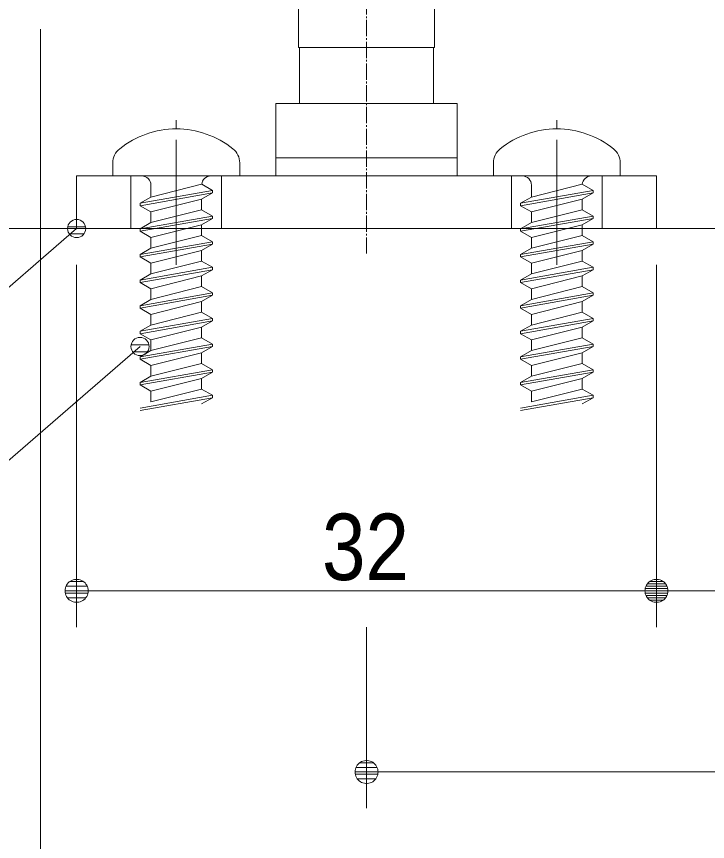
# Model space of a CAD drawing. Units: millimetres, scale not verified. Extents: x -6062 to 6062, y -3045 to 3045.
# Drawn here: x 685.5 to 1066.8, y -2338.4 to -1883 of the extents above; entities that cross this region are included whole.
import ezdxf
from ezdxf.enums import TextEntityAlignment as Align

# ---------------------------------------------------------------- set-up
doc = ezdxf.new("R2010")
doc.units = ezdxf.units.MM
doc.header["$LTSCALE"] = 20
doc.linetypes.add('CHAIN2', pattern=[12, 9, -1, 1, -1])
for name, color, linetype, lineweight in [('0-0_2寸法-1', 7, 'Continuous', 9), ('0-1_0', 7, 'Continuous', 9), ('0-3_2寸法-3', 7, 'Continuous', 9), ('0-4_3一般', 7, 'Continuous', 9)]:
    doc.layers.add(name, color=color, linetype=linetype, lineweight=lineweight)
doc.styles.add('ＭＳ Ｐゴシック', font='')
doc.styles.get('ＭＳ Ｐゴシック').set_extended_font_data('MS PGothic')

# ---------------------------------------------------------------- blocks, each defined once
blk = doc.blocks.new('グループ-27')
at = {"layer": '0-4_3一般'}
blk.add_line((47596.2, -40000), (67523.7, -40000), dxfattribs=at)
blk = doc.blocks.new('グループ-28')
at = {"layer": '0-4_3一般', "linetype": 'CHAIN2'}
blk.add_line((53323.7, -40277.5), (53323.7, -30158.5), dxfattribs=at)
blk = doc.blocks.new('グループ-35')
at = {"layer": '0-4_3一般'}
for p, q in [((55423.7, -38900), (55423.7, -38803.3)), ((54723.7, -39420), (54723.7, -39275.5)), ((56123.7, -39275.5), (56123.7, -39420)), ((56123.7, -39420), (55803.7, -39420)), ((55703.7, -39510.7), (55143.7, -39652.1)), ((55143.7, -39652.1), (55143.7, -39520)), ((55704.1, -39511), (55703.7, -39510.7)), ((55823.7, -39580), (55704.1, -39511)), ((55823.7, -39580), (55023.7, -39721.3)), ((55823.7, -39580), (55823.7, -39606.7)), ((55143.7, -39652.1), (55023.7, -39721.3)), ((55143.7, -39817.3), (55703.7, -39675.9)), ((55703.7, -39793.4), (55703.7, -39675.9)), ((55023.7, -39721.3), (55023.7, -39748)), ((55023.7, -39748), (55143.7, -39817.3)), ((55703.7, -39793.4), (55143.7, -39934.7)), ((55823.7, -39862.7), (55703.7, -39793.4)), ((55023.7, -40030.7), (55823.7, -39889.3)), ((55143.7, -39934.7), (55143.7, -39817.3)), ((55823.7, -39889.3), (55703.7, -39958.6)), ((55823.7, -39862.7), (55823.7, -39889.3)), ((55143.7, -39934.7), (55023.7, -40004)), ((55703.7, -40076.1), (55703.7, -39958.6)), ((55823.7, -40145.3), (55023.7, -40286.7)), ((55143.7, -40217.4), (55143.7, -40099.9)), ((55823.7, -40145.3), (55823.7, -40172)), ((55143.7, -40217.4), (55023.7, -40286.7)), ((55143.7, -40382.6), (55703.7, -40241.3)), ((55703.7, -40358.7), (55703.7, -40241.3)), ((55023.7, -40286.7), (55023.7, -40313.3)), ((55023.7, -40313.3), (55143.7, -40382.6)), ((55703.7, -40358.7), (55143.7, -40500.1)), ((55143.7, -40500.1), (55143.7, -40382.6)), ((55823.7, -40428), (55703.7, -40358.7)), ((55823.7, -40428), (55823.7, -40454.7)), ((55023.7, -40596), (55823.7, -40454.7)), ((55143.7, -40500.1), (55023.7, -40569.3)), ((55823.7, -40454.7), (55703.7, -40523.9)), ((55703.7, -40641.4), (55703.7, -40523.9)), ((55823.7, -40710.7), (55023.7, -40852)), ((55143.7, -40782.7), (55143.7, -40665.3)), ((55823.7, -40710.7), (55823.7, -40737.3)), ((55143.7, -40782.7), (55023.7, -40852)), ((55023.7, -40852), (55023.7, -40878.7)), ((55023.7, -40878.7), (55143.7, -40947.9)), ((55143.7, -40947.9), (55703.7, -40806.6)), ((55703.7, -40924.1), (55703.7, -40806.6)), ((55703.7, -40924.1), (55143.7, -41065.4)), ((55143.7, -41065.4), (55143.7, -40947.9)), ((55823.7, -40993.3), (55703.7, -40924.1)), ((55023.7, -41161.3), (55823.7, -41020)), ((55143.7, -41065.4), (55023.7, -41134.7)), ((55823.7, -41020), (55703.7, -41089.3)), ((55823.7, -40993.3), (55823.7, -41020)), ((55703.7, -41206.7), (55703.7, -41089.3)), ((55703.7, -41206.7), (55143.7, -41348.1)), ((55143.7, -41348.1), (55143.7, -41230.6)), ((55823.7, -41276), (55703.7, -41206.7)), ((55823.7, -41276), (55023.7, -41417.3)), ((55143.7, -41348.1), (55023.7, -41417.3)), ((55823.7, -41302.7), (55703.7, -41371.9)), ((55823.7, -41276), (55823.7, -41302.7)), ((55143.7, -41513.3), (55703.7, -41371.9)), ((55703.7, -41489.4), (55703.7, -41371.9)), ((55023.7, -41444), (55143.7, -41513.3)), ((55823.7, -41558.7), (55703.7, -41489.4)), ((55023.7, -41726.7), (55823.7, -41585.3)), ((55023.7, -41726.7), (55823.7, -41585.3)), ((55823.7, -41585.3), (55703.7, -41654.6)), ((55823.7, -41585.3), (55703.7, -41654.6)), ((55823.7, -41585.3), (55703.7, -41654.6)), ((55823.7, -41585.3), (55703.7, -41654.6)), ((55823.7, -41585.3), (55703.7, -41654.6)), ((55823.7, -41585.3), (55703.7, -41654.6)), ((55823.7, -41558.7), (55823.7, -41585.3)), ((55823.7, -41558.7), (55823.7, -41585.3)), ((55823.7, -41558.7), (55823.7, -41585.3)), ((55143.7, -41630.7), (55023.7, -41700)), ((55703.7, -41772.1), (55703.7, -41654.6)), ((55823.7, -41841.3), (55023.7, -41982.7)), ((55823.7, -41841.3), (55823.7, -41868))]:
    blk.add_line(p, q, dxfattribs=at)
for points in [[(55803.7, -39420), (55043.7, -39420), (54723.7, -39420)], [(55023.7, -39748), (55823.7, -39606.7), (55703.7, -39675.9)], [(55823.7, -39862.7), (55023.7, -40004), (55023.7, -40030.7)], [(55023.7, -40030.7), (55143.7, -40099.9), (55703.7, -39958.6)], [(55823.7, -40145.3), (55703.7, -40076.1), (55143.7, -40217.4)], [(55023.7, -40313.3), (55823.7, -40172), (55703.7, -40241.3)], [(55823.7, -40428), (55023.7, -40569.3), (55023.7, -40596)], [(55023.7, -40596), (55143.7, -40665.3), (55703.7, -40523.9)], [(55823.7, -40710.7), (55703.7, -40641.4), (55143.7, -40782.7)], [(55023.7, -40878.7), (55823.7, -40737.3), (55703.7, -40806.6)], [(55823.7, -40993.3), (55023.7, -41134.7), (55023.7, -41161.3)], [(55023.7, -41161.3), (55143.7, -41230.6), (55703.7, -41089.3)], [(55023.7, -41444), (55823.7, -41302.7), (55703.7, -41371.9)], [(55023.7, -41417.3), (55023.7, -41444), (55823.7, -41302.7), (55703.7, -41371.9)], [(55703.7, -41489.4), (55143.7, -41630.7), (55143.7, -41513.3)], [(55823.7, -41558.7), (55023.7, -41700), (55023.7, -41726.7)], [(55023.7, -41726.7), (55143.7, -41795.9), (55703.7, -41654.6)], [(55823.7, -41841.3), (55703.7, -41772.1), (55143.7, -41913.4), (55143.7, -41795.9)], [(55023.7, -42009.3), (55823.7, -41868), (55703.7, -41937.3)]]:
    blk.add_lwpolyline(points, dxfattribs=at)
for centre, radius, start, end in [((55423.7, -39900), 1000, 109.34109, 128.68219), ((55423.7, -39900), 1000, 90, 109.34109), ((55423.7, -39900), 1000, 70.65891, 90), ((55423.7, -39900), 1000, 51.31781, 70.65891), ((54923.7, -39275.5), 200, 128.68219, 154.34109), ((55923.7, -39275.5), 200, 25.65891, 51.31781), ((54923.7, -39275.5), 200, 154.34109, 180), ((55923.7, -39275.5), 200, 0, 25.65891), ((55043.7, -39520), 100, 45, 90), ((55803.7, -39520), 100, 90, 132.40515), ((55043.7, -39520), 100, 0, 45), ((55803.7, -39520), 100, 132.40515, 174.8103)]:
    blk.add_arc(centre, radius, start, end, dxfattribs=at)
blk = doc.blocks.new('グループ-41')
at = {"layer": '0-4_3一般'}
for p, q in [((51223.7, -38900), (51223.7, -38803.3)), ((50523.7, -39420), (50523.7, -39275.5)), ((50843.7, -39420), (50523.7, -39420)), ((51603.7, -39420), (50843.7, -39420)), ((51503.7, -39510.7), (50943.7, -39652.1)), ((50943.7, -39652.1), (50943.7, -39520)), ((51504.1, -39511), (51503.7, -39510.7)), ((51623.7, -39580), (51504.1, -39511)), ((50823.7, -39748), (51623.7, -39606.7)), ((51623.7, -39606.7), (51503.7, -39675.9)), ((51623.7, -39580), (51623.7, -39606.7)), ((50943.7, -39652.1), (50823.7, -39721.3)), ((51503.7, -39793.4), (51503.7, -39675.9)), ((51623.7, -39862.7), (50823.7, -40004)), ((50943.7, -39934.7), (50943.7, -39817.3)), ((51623.7, -39862.7), (51623.7, -39889.3)), ((50943.7, -39934.7), (50823.7, -40004)), ((50943.7, -40099.9), (51503.7, -39958.6)), ((51503.7, -40076.1), (51503.7, -39958.6)), ((50823.7, -40004), (50823.7, -40030.7)), ((50823.7, -40030.7), (50943.7, -40099.9)), ((51503.7, -40076.1), (50943.7, -40217.4)), ((51623.7, -40145.3), (51503.7, -40076.1)), ((50943.7, -40217.4), (50943.7, -40099.9)), ((51623.7, -40145.3), (51623.7, -40172)), ((50823.7, -40313.3), (51623.7, -40172)), ((50943.7, -40217.4), (50823.7, -40286.7)), ((51623.7, -40172), (51503.7, -40241.3)), ((51503.7, -40358.7), (51503.7, -40241.3)), ((51623.7, -40428), (50823.7, -40569.3)), ((50943.7, -40500.1), (50943.7, -40382.6)), ((51623.7, -40428), (51623.7, -40454.7)), ((50943.7, -40500.1), (50823.7, -40569.3)), ((50943.7, -40665.3), (51503.7, -40523.9)), ((51503.7, -40641.4), (51503.7, -40523.9)), ((50823.7, -40569.3), (50823.7, -40596)), ((50823.7, -40596), (50943.7, -40665.3)), ((51503.7, -40641.4), (50943.7, -40782.7)), ((50943.7, -40782.7), (50943.7, -40665.3)), ((51623.7, -40710.7), (51503.7, -40641.4)), ((51623.7, -40710.7), (51623.7, -40737.3)), ((50823.7, -40878.7), (51623.7, -40737.3)), ((50943.7, -40782.7), (50823.7, -40852)), ((51623.7, -40737.3), (51503.7, -40806.6)), ((51503.7, -40924.1), (51503.7, -40806.6)), ((50943.7, -41065.4), (50943.7, -40947.9)), ((51623.7, -40993.3), (50823.7, -41134.7)), ((50943.7, -41065.4), (50823.7, -41134.7)), ((51623.7, -40993.3), (51623.7, -41020)), ((50823.7, -41134.7), (50823.7, -41161.3)), ((50823.7, -41161.3), (50943.7, -41230.6)), ((50943.7, -41230.6), (51503.7, -41089.3)), ((51503.7, -41206.7), (51503.7, -41089.3)), ((51623.7, -41276), (51503.7, -41206.7)), ((51623.7, -41276), (50823.7, -41417.3)), ((50823.7, -41444), (51623.7, -41302.7)), ((50823.7, -41444), (51623.7, -41302.7)), ((50943.7, -41348.1), (50823.7, -41417.3)), ((51623.7, -41302.7), (51503.7, -41371.9)), ((51623.7, -41302.7), (51503.7, -41371.9)), ((51623.7, -41302.7), (51503.7, -41371.9)), ((51623.7, -41276), (51623.7, -41302.7)), ((50823.7, -41417.3), (50823.7, -41444)), ((51503.7, -41489.4), (51503.7, -41371.9)), ((51503.7, -41489.4), (50943.7, -41630.7)), ((50943.7, -41630.7), (50943.7, -41513.3)), ((51623.7, -41558.7), (51503.7, -41489.4)), ((51623.7, -41558.7), (50823.7, -41700)), ((51623.7, -41585.3), (51503.7, -41654.6)), ((51623.7, -41585.3), (51503.7, -41654.6)), ((51623.7, -41585.3), (51503.7, -41654.6)), ((51623.7, -41558.7), (51623.7, -41585.3)), ((51623.7, -41558.7), (51623.7, -41585.3)), ((50943.7, -41630.7), (50823.7, -41700)), ((50823.7, -41700), (50823.7, -41726.7)), ((50943.7, -41795.9), (51503.7, -41654.6)), ((51503.7, -41772.1), (51503.7, -41654.6)), ((50823.7, -41726.7), (50943.7, -41795.9)), ((51503.7, -41772.1), (50943.7, -41913.4)), ((50943.7, -41913.4), (50943.7, -41795.9)), ((51623.7, -41841.3), (51503.7, -41772.1)), ((51623.7, -41841.3), (50823.7, -41982.7)), ((50823.7, -42009.3), (51623.7, -41868)), ((51623.7, -41868), (51503.7, -41937.3)), ((51623.7, -41841.3), (51623.7, -41868))]:
    blk.add_line(p, q, dxfattribs=at)
for points in [[(51923.7, -39275.5), (51923.7, -39420), (51603.7, -39420)], [(51623.7, -39580), (50823.7, -39721.3), (50823.7, -39748)], [(50823.7, -39748), (50943.7, -39817.3), (51503.7, -39675.9)], [(51623.7, -39862.7), (51503.7, -39793.4), (50943.7, -39934.7)], [(50823.7, -40030.7), (51623.7, -39889.3), (51503.7, -39958.6)], [(51623.7, -40145.3), (50823.7, -40286.7), (50823.7, -40313.3)], [(50823.7, -40313.3), (50943.7, -40382.6), (51503.7, -40241.3)], [(51623.7, -40428), (51503.7, -40358.7), (50943.7, -40500.1)], [(50823.7, -40596), (51623.7, -40454.7), (51503.7, -40523.9)], [(51623.7, -40710.7), (50823.7, -40852), (50823.7, -40878.7)], [(50823.7, -40878.7), (50943.7, -40947.9), (51503.7, -40806.6)], [(51623.7, -40993.3), (51503.7, -40924.1), (50943.7, -41065.4)], [(50823.7, -41161.3), (51623.7, -41020), (51503.7, -41089.3)], [(51503.7, -41206.7), (50943.7, -41348.1), (50943.7, -41230.6)], [(50823.7, -41444), (50943.7, -41513.3), (51503.7, -41371.9)], [(50823.7, -41726.7), (51623.7, -41585.3), (51503.7, -41654.6)], [(50823.7, -41726.7), (51623.7, -41585.3), (51503.7, -41654.6)], [(51623.7, -41558.7), (51623.7, -41585.3), (51503.7, -41654.6)]]:
    blk.add_lwpolyline(points, dxfattribs=at)
for centre, radius, start, end in [((51223.7, -39900), 1000, 109.34109, 128.68219), ((51223.7, -39900), 1000, 90, 109.34109), ((51223.7, -39900), 1000, 70.65891, 90), ((51223.7, -39900), 1000, 51.31781, 70.65891), ((50723.7, -39275.5), 200, 128.68219, 154.34109), ((51723.7, -39275.5), 200, 25.65891, 51.31781), ((50723.7, -39275.5), 200, 154.34109, 180), ((51723.7, -39275.5), 200, 0, 25.65891), ((50843.7, -39520), 100, 45, 90), ((51603.7, -39520), 100, 90, 132.40515), ((50843.7, -39520), 100, 0, 45), ((51603.7, -39520), 100, 132.40515, 174.8103)]:
    blk.add_arc(centre, radius, start, end, dxfattribs=at)
blk = doc.blocks.new('グループ-48')
at = {"layer": '0-4_3一般'}
for p, q in [((53973.7, -35500), (52673.7, -35500)), ((54073.7, -38000), (54073.7, -35600))]:
    blk.add_line(p, q, dxfattribs=at)
blk.add_lwpolyline([(52573.7, -35600), (52573.7, -38000), (54073.7, -38000)], dxfattribs=at)
for centre, start, end in [((52673.7, -35600), 90, 135), ((53973.7, -35600), 45, 90), ((52673.7, -35600), 135, 180), ((53973.7, -35600), 0, 45)]:
    blk.add_arc(centre, 100, start, end, dxfattribs=at)
blk = doc.blocks.new('グループ-49')
at = {"layer": '0-4_3一般'}
for p, q in [((54063.7, -38000), (52583.7, -38000)), ((52583.7, -38000), (52583.7, -38620)), ((54063.7, -38000), (54063.7, -38620)), ((52323.7, -39220), (52323.7, -38620)), ((53723.7, -38620), (54323.7, -38620)), ((54323.7, -39220), (54323.7, -38620)), ((54323.7, -39220), (52323.7, -39220))]:
    blk.add_line(p, q, dxfattribs=at)
blk.add_lwpolyline([(52323.7, -38620), (52923.7, -38620), (53723.7, -38620)], dxfattribs=at)
blk = doc.blocks.new('グループ-50')
at = {"layer": '0-4_3一般'}
for p, q in [((51223.7, -40400), (51223.7, -39020)), ((55423.7, -40400), (55423.7, -39020)), ((52323.7, -39220), (52323.7, -39420)), ((54323.7, -39220), (52323.7, -39220)), ((54323.7, -39420), (54323.7, -39220)), ((50123.7, -39420), (56523.7, -39420)), ((50123.7, -40000), (50123.7, -39420)), ((50723.7, -40000), (50723.7, -39420)), ((51723.7, -39420), (51723.7, -40000)), ((54923.7, -40000), (54923.7, -39420)), ((55923.7, -39420), (55923.7, -40000)), ((56523.7, -39420), (56523.7, -40000)), ((56523.7, -40000), (50123.7, -40000))]:
    blk.add_line(p, q, dxfattribs=at)
for name in ['グループ-48', 'グループ-49']:
    blk.add_blockref(name, (0, 0), dxfattribs=at)
blk = doc.blocks.new('グループ-56')
at = {"layer": '0-4_3一般'}
for name in ['グループ-28', 'グループ-50', 'グループ-41', 'グループ-35']:
    blk.add_blockref(name, (0, 0), dxfattribs=at)
blk = doc.blocks.new('グループ-57')
at = {"layer": '0-4_3一般'}
for name in ['グループ-56', 'グループ-27']:
    blk.add_blockref(name, (0, 0), dxfattribs=at)
blk = doc.blocks.new('_Dot')
at = {"layer": '0-1_0'}
for p, q in [((-10, 0), (-20, 0)), ((9.78, 2), (-9.78, 2)), ((7.99, 6), (-7.99, 6)), ((9.16, -3.98), (-9.16, -3.98)), ((6, -7.98), (-6, -7.98))]:
    blk.add_line(p, q, dxfattribs=at)
for points in [[(10, 0), (9.92, 1.25), (9.69, 2.49), (9.3, 3.68), (8.76, 4.82), (8.09, 5.88), (7.29, 6.85), (6.37, 7.71), (5.36, 8.44), (4.26, 9.05), (3.09, 9.51), (1.87, 9.82), (0.63, 9.98), (-0.63, 9.98), (-1.87, 9.82), (-3.09, 9.51), (-4.26, 9.05), (-5.36, 8.44), (-6.37, 7.71), (-7.29, 6.85), (-8.09, 5.88), (-8.76, 4.82), (-9.3, 3.68), (-9.69, 2.49), (-9.92, 1.25), (-10, 0), (0, 0)], [(-10, 0), (-9.92, -1.25), (-9.69, -2.49), (-9.3, -3.68), (-8.76, -4.82), (-8.09, -5.88), (-7.29, -6.85), (-6.37, -7.71), (-5.36, -8.44), (-4.26, -9.05), (-3.09, -9.51), (-1.87, -9.82), (-0.63, -9.98), (0.63, -9.98), (1.87, -9.82), (3.09, -9.51), (4.26, -9.05), (5.36, -8.44), (6.37, -7.71), (7.29, -6.85), (8.09, -5.88), (8.76, -4.82), (9.3, -3.68), (9.69, -2.49), (9.92, -1.25), (10, 0), (0, 0)]]:
    blk.add_lwpolyline(points, close=True, dxfattribs=at)

msp = doc.modelspace()

# ---------------------------------------------------------------- linework, layer by layer
at = {"layer": '0-0_2寸法-1'}
for p, q in [((698.68, -1890), (698.68, -2420)), ((718.68, -2020), (718.68, -2220)), ((1038.68, -2020), (1038.68, -2220)), ((1038.68, -2020), (1038.68, -2220)), ((1025.97, -2200), (731.4, -2200)), ((1051.4, -2200), (1165.97, -2200)), ((878.68, -2220), (878.68, -2320)), ((1305.97, -2300), (891.4, -2300))]:
    msp.add_line(p, q, dxfattribs=at)
at = {"layer": '0-3_2寸法-3'}
for p, q in [((723.58, -1999.01), (713.79, -1999.01)), ((718.85, -1995.01), (718.52, -1995.01)), ((718.85, -1995.01), (718.52, -1995.01)), ((722.68, -2003.01), (714.69, -2003.01)), ((753.85, -2060.14), (753.52, -2060.14)), ((753.85, -2060.14), (753.52, -2060.14)), ((758.58, -2064.14), (748.79, -2064.14)), ((757.68, -2068.14), (749.69, -2068.14))]:
    msp.add_line(p, q, dxfattribs=at)
for points in [[(718.68, -2000), (603.21, -2100), (287.2, -2100)], [(753.68, -2065.13), (597.95, -2200), (311.65, -2200)]]:
    msp.add_lwpolyline(points, dxfattribs=at)
for centre in [(718.68, -2000), (718.68, -2000), (753.68, -2065.13), (753.68, -2065.13)]:
    msp.add_circle(centre, 5.01, dxfattribs=at)

# ---------------------------------------------------------------- block references
at = {"layer": '0-0_2寸法-1', "xscale": 0.6356201, "yscale": 0.6356201, "rotation": 180}
for p in [(718.68, -2200), (1038.68, -2200), (878.68, -2300)]:
    msp.add_blockref('_Dot', p, dxfattribs=at)
at = {"layer": '0-0_2寸法-1', "xscale": 0.6356201, "yscale": 0.6356201}
msp.add_blockref('_Dot', (1038.68, -2200), dxfattribs=at)
at = {"layer": '0-4_3一般', "xscale": 0.05, "yscale": 0.05}
msp.add_blockref('グループ-57', (-1787.5, 0), dxfattribs=at)

# ---------------------------------------------------------------- texts
at = {"layer": '0-0_2寸法-1', "style": 'ＭＳ Ｐゴシック', "width": 0.9}
msp.add_text('32', height=36.66, dxfattribs=at).set_placement((854.09, -2205.06), align=Align.BOTTOM_LEFT)

doc.saveas('drawing.dxf')
